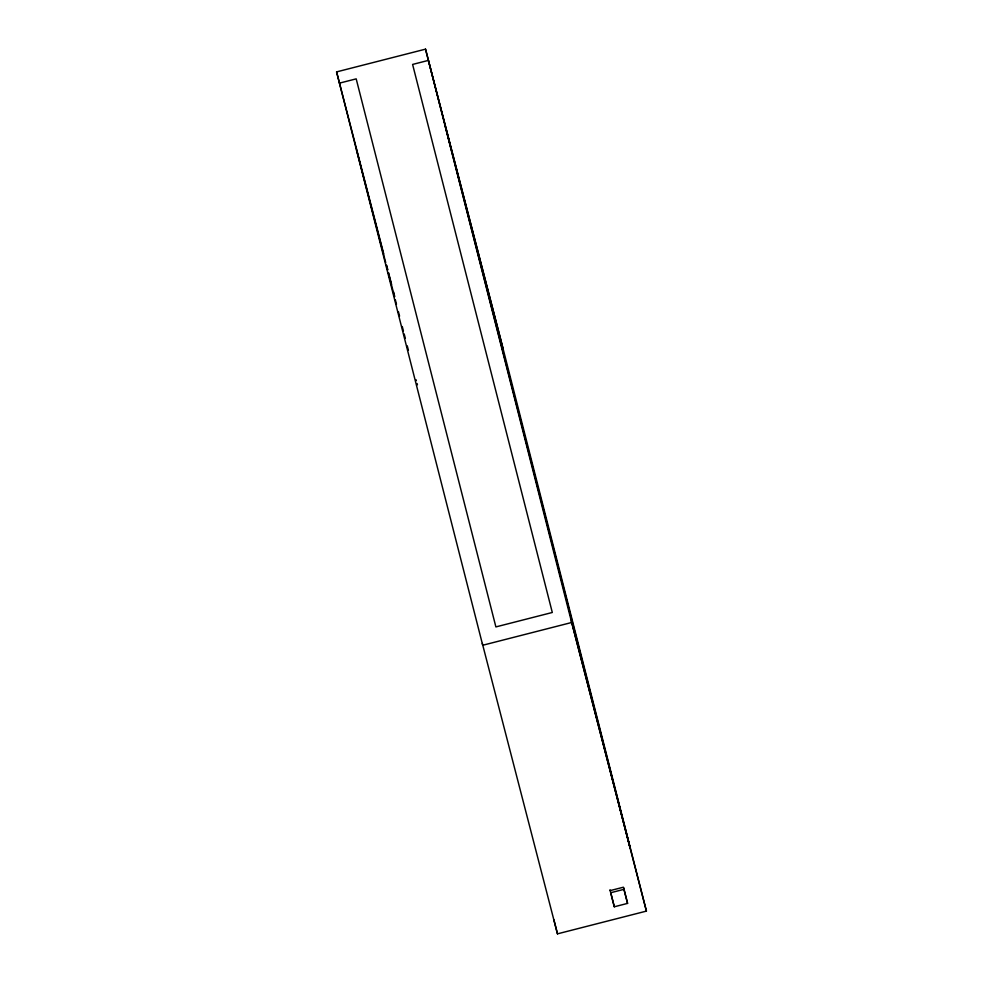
<?xml version="1.0" encoding="UTF-8"?>
<svg xmlns="http://www.w3.org/2000/svg" width="983" height="983" viewBox="0 0 983 983"><rect width="100%" height="100%" fill="white"/><g stroke="black" fill="none" stroke-linecap="round" stroke-linejoin="round"><path stroke-width="1.47" d="M646.421 911.106L571.676 622.497L482.727 645.253L336.579 71.894L425.528 49.15L500.273 337.747L646.421 911.106L557.472 933.85L482.321 643.46M339.454 83.137L356.19 78.861L495.887 626.908L552.299 612.483L412.602 64.436L428.391 60.393L503.136 348.99M610.124 890.61L623.382 887.219L627.572 903.389L614.301 906.781L609.964 889.787M623.996 889.332L610.726 892.724L614.301 906.781M445.422 126.979L630.128 847.985L571.27 620.715M336.579 71.894L383.726 253.933M386.589 265.177L387.744 269.625M388.506 272.586L391.578 284.419M393.495 291.816L394.638 296.264M356.473 149.723L385.717 262.633M386.479 265.607L387.634 270.067M388.408 273.041L394.564 296.805M395.338 299.778L396.481 304.238M398.41 311.66L399.565 316.121M402.256 326.528L403.411 330.976M404.185 333.95L405.34 338.41M407.257 345.832L408.412 350.292M417.111 383.554L417.431 384.783M425.528 49.15L571.676 622.497M623.627 887.723L627.572 903.389M553.884 919.793L557.472 933.85M416.141 379.807L416.337 380.605"/></g></svg>
